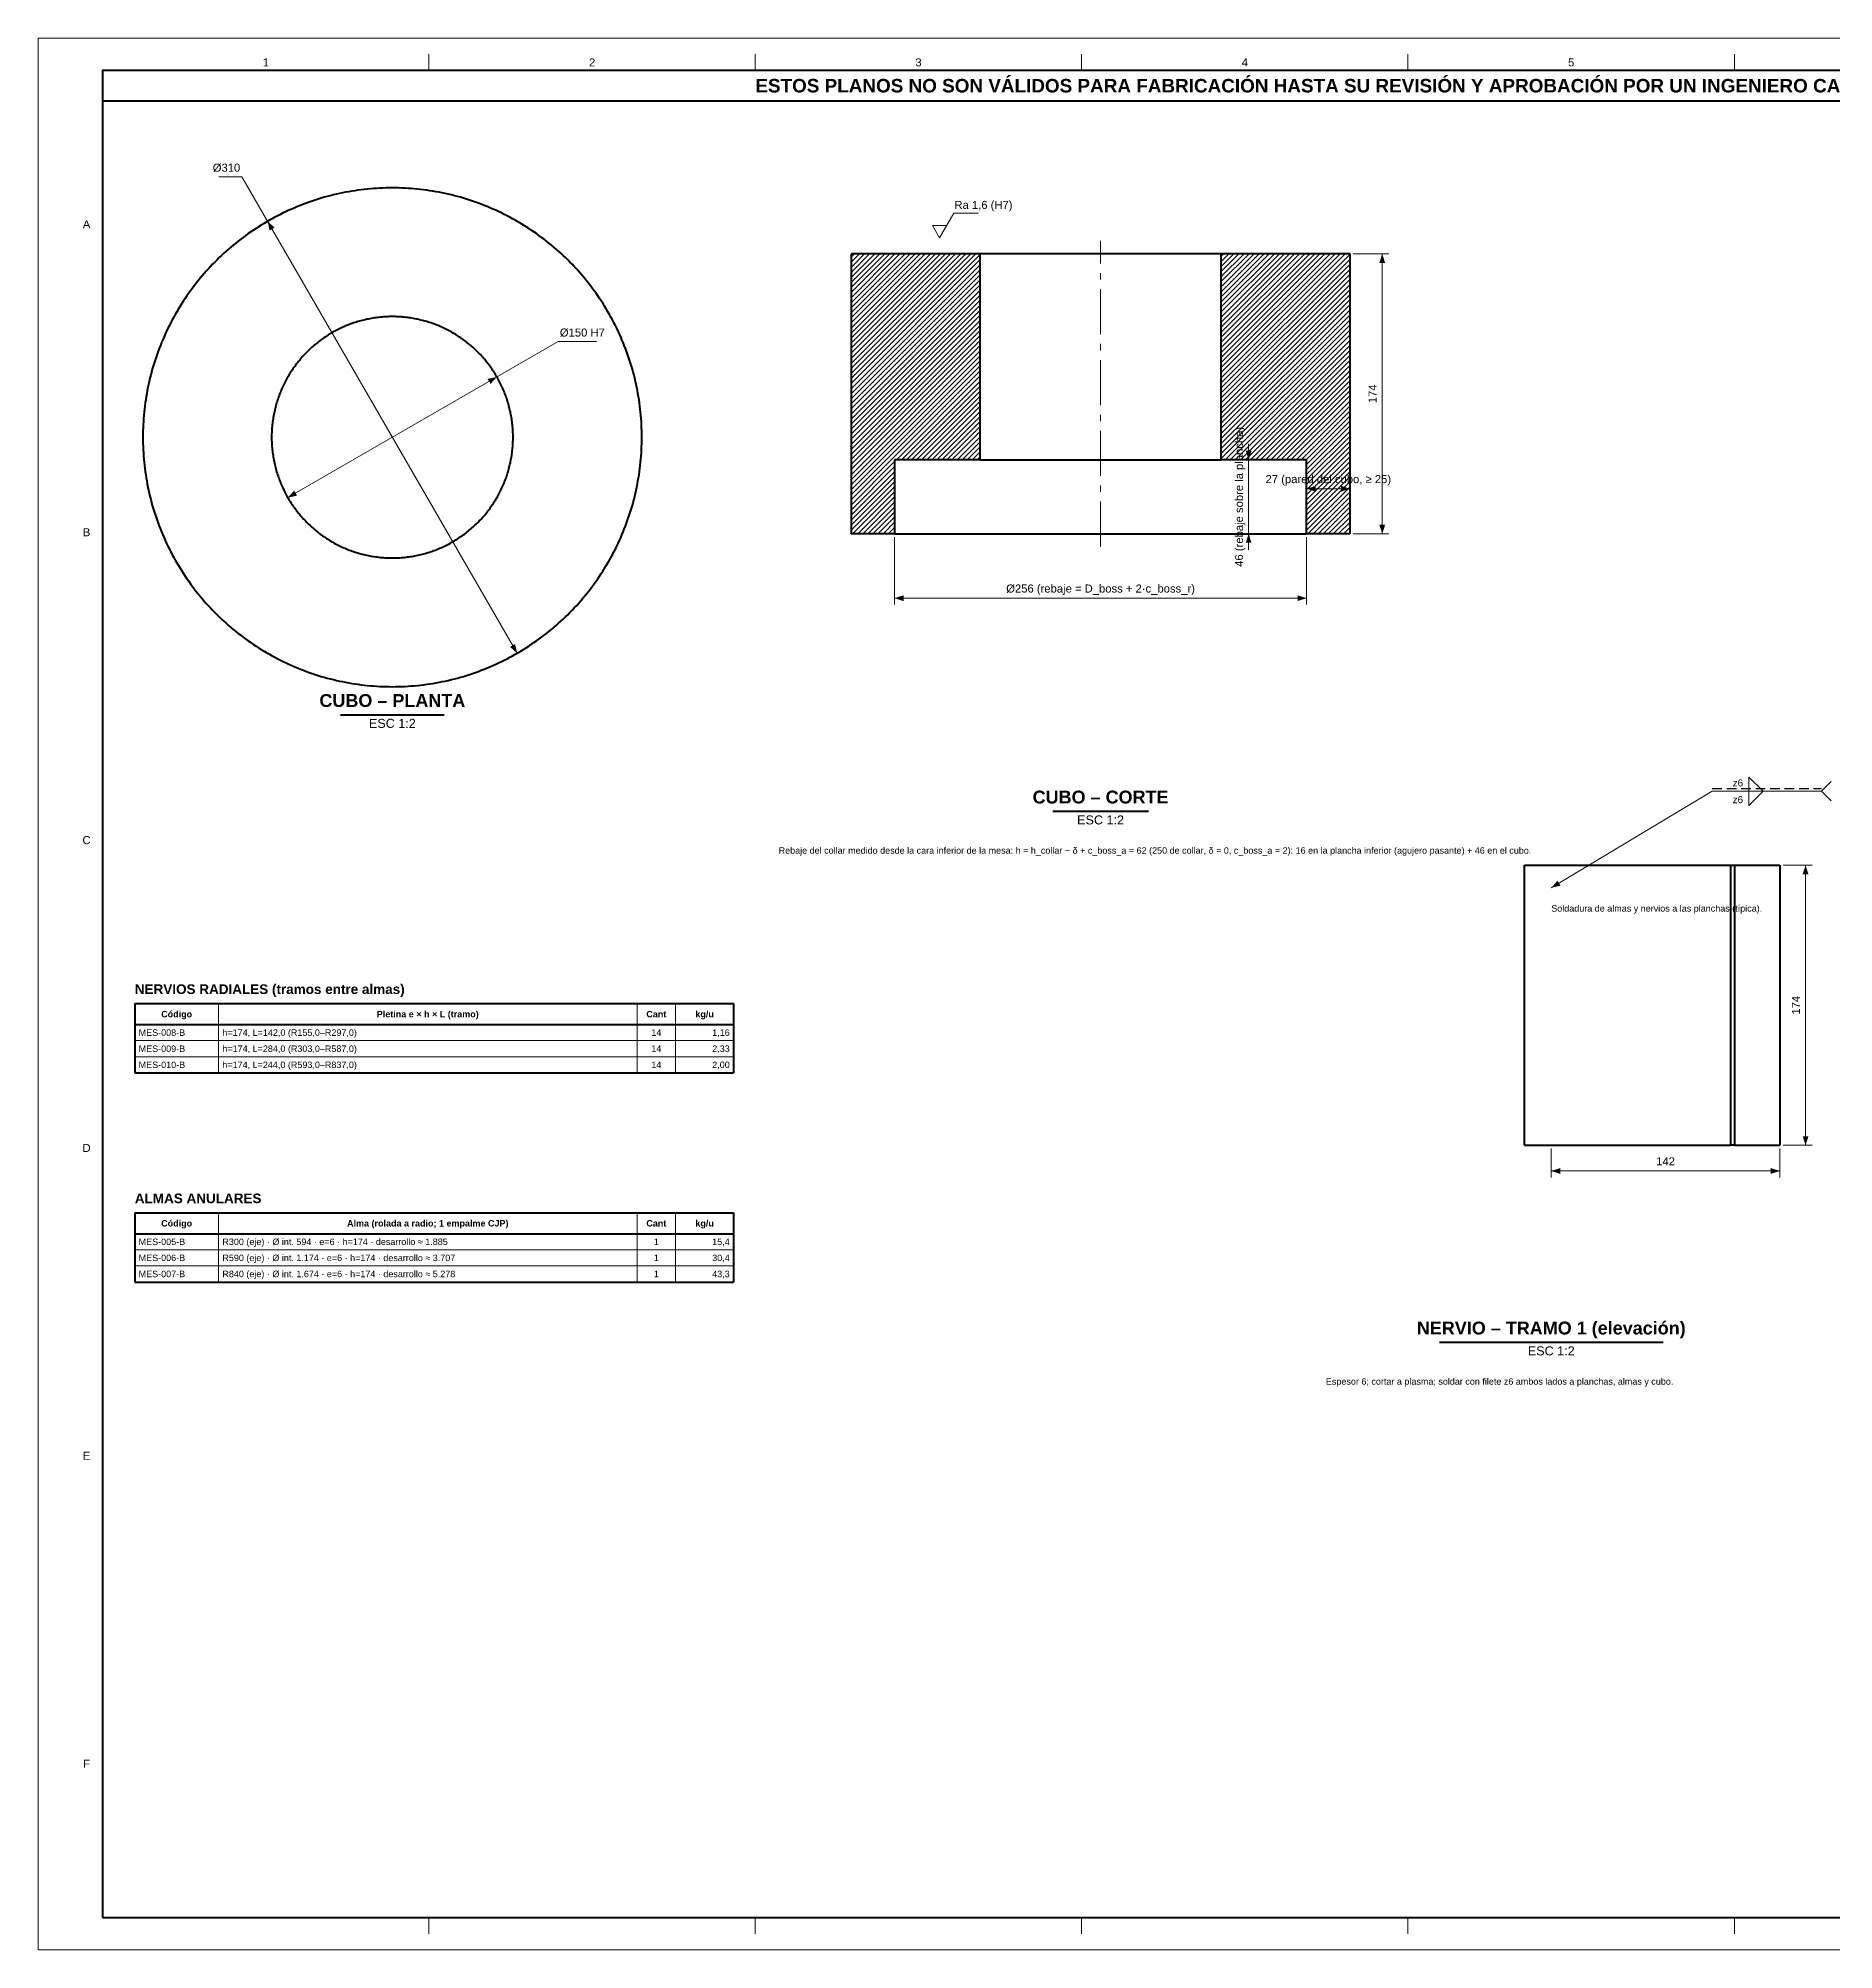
# Model space of a CAD drawing. Header units: millimetres. Extents: x 0 to 841, y 0 to 594.
# Drawn here: x 0 to 558, y 0 to 594 of the extents above; entities that cross this region are included whole.
import ezdxf
from ezdxf.enums import TextEntityAlignment as Align

# ---------------------------------------------------------------- set-up
doc = ezdxf.new("R2010")
doc.units = ezdxf.units.MM
doc.linetypes.add('EJE', pattern=[22, 14, -3, 2, -3])
doc.linetypes.add('OCULTO', pattern=[4.5, 3, -1.5])
for name, color, linetype, lineweight in [('ACH', 7, 'CONTINUOUS', 13), ('COTA', 7, 'CONTINUOUS', 18), ('EJE', 7, 'EJE', 18), ('FINA', 7, 'CONTINUOUS', 18), ('MARCO', 7, 'CONTINUOUS', 70), ('OCU', 7, 'OCULTO', 25), ('TXT', 7, 'CONTINUOUS', 25), ('VIS', 7, 'CONTINUOUS', 50)]:
    doc.layers.add(name, color=color, linetype=linetype, lineweight=lineweight)
doc.styles.add('STD', font='LiberationSans-Regular.ttf')
doc.styles.add('STDB', font='LiberationSans-Bold.ttf')

msp = doc.modelspace()

# ---------------------------------------------------------------- hatches: boundary and pattern name
at = {"layer": 'ACH'}
h = msp.add_hatch(dxfattribs=at)
h.set_pattern_fill('ANSI31', scale=0.35)
h.paths.add_polyline_path([(252.5, 440), (252.5, 527), (292.5, 527), (292.5, 463), (266, 463), (266, 440)])
h = msp.add_hatch(dxfattribs=at)
h.set_pattern_fill('ANSI31', scale=0.35)
h.paths.add_polyline_path([(407.5, 527), (407.5, 440), (394, 440), (394, 463), (367.5, 463), (367.5, 527)])

# ---------------------------------------------------------------- linework, layer by layer
at = {"layer": 'COTA'}
for p, q in [((63.25, 550.97), (56.05, 550.97)), ((148.75, 402.88), (63.25, 550.97)), ((277.8, 535.8), (282.2, 535.8)), ((408.5, 527), (419.5, 527)), ((417.5, 440), (417.5, 527)), ((77.52, 451.25), (161.53, 499.75)), ((161.53, 499.75), (173.38, 499.75)), ((376, 463), (376, 468)), ((379, 463), (374, 463)), ((376, 440), (376, 463)), ((394, 447), (394, 456)), ((394, 454), (407.5, 454)), ((407.5, 447), (407.5, 456)), ((399, 440), (374, 440)), ((376, 440), (376, 435)), ((408.5, 440), (419.5, 440)), ((266, 439), (266, 418)), ((394, 439), (394, 418)), ((394, 420), (266, 420)), ((554, 360), (557, 363)), ((470, 330), (520, 360)), ((520, 360), (554, 360)), ((554, 360), (557, 357)), ((542, 337), (551, 337)), ((549, 250), (549, 337)), ((542, 250), (551, 250)), ((470, 249), (470, 240)), ((541, 249), (541, 240)), ((470, 242), (541, 242))]:
    msp.add_line(p, q, dxfattribs=at)
msp.add_lwpolyline([(277.8, 535.8), (280, 532), (284.4, 539.6), (292, 539.6)], dxfattribs=at)
for points in [[(531.4, 360), (531.4, 364.4), (535.8, 360)], [(531.4, 360), (531.4, 355.6), (535.8, 360)]]:
    msp.add_lwpolyline(points, close=True, dxfattribs=at)
for points in [[(71.25, 537.12), (71.87, 534.24), (73.43, 535.14)], [(417.5, 527), (416.6, 524.2), (418.4, 524.2)], [(142.48, 488.75), (139.6, 488.13), (140.5, 486.57)], [(376, 463), (376.9, 465.8), (375.1, 465.8)], [(77.52, 451.25), (80.4, 451.87), (79.5, 453.43)], [(394, 454), (396.8, 453.1), (396.8, 454.9)], [(407.5, 454), (404.7, 454.9), (404.7, 453.1)], [(376, 440), (375.1, 437.2), (376.9, 437.2)], [(417.5, 440), (418.4, 442.8), (416.6, 442.8)], [(266, 420), (268.8, 419.1), (268.8, 420.9)], [(394, 420), (391.2, 420.9), (391.2, 419.1)], [(148.75, 402.88), (148.13, 405.76), (146.57, 404.86)], [(549, 337), (548.1, 334.2), (549.9, 334.2)], [(470, 330), (472.86, 330.67), (471.94, 332.21)], [(549, 250), (549.9, 252.8), (548.1, 252.8)], [(470, 242), (472.8, 241.1), (472.8, 242.9)], [(541, 242), (538.2, 242.9), (538.2, 241.1)]]:
    msp.add_solid(points, dxfattribs=at)
at = {"layer": 'EJE'}
msp.add_line((330, 436), (330, 531), dxfattribs=at)
at = {"layer": 'FINA'}
for p, q in [((121.38, 584), (121.38, 589)), ((222.75, 584), (222.75, 589)), ((324.12, 584), (324.12, 589)), ((425.5, 584), (425.5, 589)), ((526.88, 584), (526.88, 589)), ((56, 294), (56, 272.5)), ((186, 294), (186, 272.5)), ((198, 294), (198, 272.5)), ((30, 282.5), (216, 282.5)), ((30, 277.5), (216, 277.5)), ((56, 229), (56, 207.5)), ((186, 229), (186, 207.5)), ((198, 229), (198, 207.5)), ((30, 217.5), (216, 217.5)), ((30, 212.5), (216, 212.5)), ((121.38, 10), (121.38, 5)), ((222.75, 10), (222.75, 5)), ((324.12, 10), (324.12, 5)), ((425.5, 10), (425.5, 5)), ((526.88, 10), (526.88, 5))]:
    msp.add_line(p, q, dxfattribs=at)
msp.add_lwpolyline([(0, 0), (841, 0), (841, 594), (0, 594)], close=True, dxfattribs=at)
at = {"layer": 'MARCO'}
for points in [[(20, 10), (831, 10), (831, 584), (20, 584)], [(20, 574.5), (831, 574.5), (831, 584), (20, 584)]]:
    msp.add_lwpolyline(points, close=True, dxfattribs=at)
at = {"layer": 'OCU'}
msp.add_line((520, 360.9), (554, 360.9), dxfattribs=at)
at = {"layer": 'VIS'}
for p, q in [((93.88, 383.8), (126.12, 383.8)), ((315.12, 353.8), (344.88, 353.8)), ((30, 294), (216, 294)), ((30, 294), (30, 272.5)), ((216, 294), (216, 272.5)), ((30, 287.5), (216, 287.5)), ((30, 272.5), (216, 272.5)), ((30, 229), (216, 229)), ((30, 229), (30, 207.5)), ((216, 229), (216, 207.5)), ((30, 222.5), (216, 222.5)), ((30, 207.5), (216, 207.5)), ((435.28, 188.8), (504.72, 188.8))]:
    msp.add_line(p, q, dxfattribs=at)
for points in [[(187.5, 470), (187.49, 470.97), (187.48, 471.95), (187.44, 472.92), (187.4, 473.89), (187.35, 474.87), (187.28, 475.84), (187.2, 476.81), (187.11, 477.78), (187, 478.75), (186.89, 479.71), (186.76, 480.68), (186.62, 481.64), (186.47, 482.6), (186.3, 483.56), (186.13, 484.52), (185.94, 485.48), (185.74, 486.43), (185.53, 487.38), (185.3, 488.33), (185.07, 489.27), (184.82, 490.22), (184.56, 491.15), (184.29, 492.09), (184, 493.02), (183.71, 493.95), (183.4, 494.87), (183.08, 495.79), (182.75, 496.71), (182.41, 497.62), (182.06, 498.53), (181.69, 499.43), (181.32, 500.33), (180.93, 501.23), (180.53, 502.11), (180.12, 503), (179.7, 503.88), (179.27, 504.75), (178.83, 505.62), (178.38, 506.48), (177.91, 507.34), (177.44, 508.19), (176.95, 509.03), (176.46, 509.87), (175.95, 510.7), (175.44, 511.53), (174.91, 512.35), (174.37, 513.16), (173.82, 513.96), (173.27, 514.76), (172.7, 515.55), (172.12, 516.34), (171.53, 517.11), (170.94, 517.88), (170.33, 518.65), (169.71, 519.4), (169.09, 520.15), (168.45, 520.89), (167.81, 521.62), (167.16, 522.34), (166.5, 523.05), (165.82, 523.76), (165.14, 524.46), (164.46, 525.14), (163.76, 525.82), (163.05, 526.5), (162.34, 527.16), (161.62, 527.81), (160.89, 528.45), (160.15, 529.09), (159.4, 529.71), (158.65, 530.33), (157.88, 530.94), (157.11, 531.53), (156.34, 532.12), (155.55, 532.7), (154.76, 533.27), (153.96, 533.82), (153.16, 534.37), (152.35, 534.91), (151.53, 535.44), (150.7, 535.95), (149.87, 536.46), (149.03, 536.95), (148.19, 537.44), (147.34, 537.91), (146.48, 538.38), (145.62, 538.83), (144.75, 539.27), (143.88, 539.7), (143, 540.12), (142.11, 540.53), (141.23, 540.93), (140.33, 541.32), (139.43, 541.69), (138.53, 542.06), (137.62, 542.41), (136.71, 542.75), (135.79, 543.08), (134.87, 543.4), (133.95, 543.71), (133.02, 544), (132.09, 544.29), (131.15, 544.56), (130.22, 544.82), (129.27, 545.07), (128.33, 545.3), (127.38, 545.53), (126.43, 545.74), (125.48, 545.94), (124.52, 546.13), (123.56, 546.3), (122.6, 546.47), (121.64, 546.62), (120.68, 546.76), (119.71, 546.89), (118.75, 547), (117.78, 547.11), (116.81, 547.2), (115.84, 547.28), (114.87, 547.35), (113.89, 547.4), (112.92, 547.44), (111.95, 547.48), (110.97, 547.49), (110, 547.5), (109.03, 547.49), (108.05, 547.48), (107.08, 547.44), (106.11, 547.4), (105.13, 547.35), (104.16, 547.28), (103.19, 547.2), (102.22, 547.11), (101.25, 547), (100.29, 546.89), (99.32, 546.76), (98.36, 546.62), (97.4, 546.47), (96.44, 546.3), (95.48, 546.13), (94.52, 545.94), (93.57, 545.74), (92.62, 545.53), (91.67, 545.3), (90.73, 545.07), (89.78, 544.82), (88.85, 544.56), (87.91, 544.29), (86.98, 544), (86.05, 543.71), (85.13, 543.4), (84.21, 543.08), (83.29, 542.75), (82.38, 542.41), (81.47, 542.06), (80.57, 541.69), (79.67, 541.32), (78.77, 540.93), (77.89, 540.53), (77, 540.12), (76.12, 539.7), (75.25, 539.27), (74.38, 538.83), (73.52, 538.38), (72.66, 537.91), (71.81, 537.44), (70.97, 536.95), (70.13, 536.46), (69.3, 535.95), (68.47, 535.44), (67.65, 534.91), (66.84, 534.37), (66.04, 533.82), (65.24, 533.27), (64.45, 532.7), (63.66, 532.12), (62.89, 531.53), (62.12, 530.94), (61.35, 530.33), (60.6, 529.71), (59.85, 529.09), (59.11, 528.45), (58.38, 527.81), (57.66, 527.16), (56.95, 526.5), (56.24, 525.82), (55.54, 525.14), (54.86, 524.46), (54.18, 523.76), (53.5, 523.05), (52.84, 522.34), (52.19, 521.62), (51.55, 520.89), (50.91, 520.15), (50.29, 519.4), (49.67, 518.65), (49.06, 517.88), (48.47, 517.11), (47.88, 516.34), (47.3, 515.55), (46.73, 514.76), (46.18, 513.96), (45.63, 513.16), (45.09, 512.35), (44.56, 511.53), (44.05, 510.7), (43.54, 509.87), (43.05, 509.03), (42.56, 508.19), (42.09, 507.34), (41.62, 506.48), (41.17, 505.62), (40.73, 504.75), (40.3, 503.88), (39.88, 503), (39.47, 502.11), (39.07, 501.23), (38.68, 500.33), (38.31, 499.43), (37.94, 498.53), (37.59, 497.62), (37.25, 496.71), (36.92, 495.79), (36.6, 494.87), (36.29, 493.95), (36, 493.02), (35.71, 492.09), (35.44, 491.15), (35.18, 490.22), (34.93, 489.27), (34.7, 488.33), (34.47, 487.38), (34.26, 486.43), (34.06, 485.48), (33.87, 484.52), (33.7, 483.56), (33.53, 482.6), (33.38, 481.64), (33.24, 480.68), (33.11, 479.71), (33, 478.75), (32.89, 477.78), (32.8, 476.81), (32.72, 475.84), (32.65, 474.87), (32.6, 473.89), (32.56, 472.92), (32.52, 471.95), (32.51, 470.97), (32.5, 470), (32.51, 469.03), (32.52, 468.05), (32.56, 467.08), (32.6, 466.11), (32.65, 465.13), (32.72, 464.16), (32.8, 463.19), (32.89, 462.22), (33, 461.25), (33.11, 460.29), (33.24, 459.32), (33.38, 458.36), (33.53, 457.4), (33.7, 456.44), (33.87, 455.48), (34.06, 454.52), (34.26, 453.57), (34.47, 452.62), (34.7, 451.67), (34.93, 450.73), (35.18, 449.78), (35.44, 448.85), (35.71, 447.91), (36, 446.98), (36.29, 446.05), (36.6, 445.13), (36.92, 444.21), (37.25, 443.29), (37.59, 442.38), (37.94, 441.47), (38.31, 440.57), (38.68, 439.67), (39.07, 438.77), (39.47, 437.89), (39.88, 437), (40.3, 436.12), (40.73, 435.25), (41.17, 434.38), (41.62, 433.52), (42.09, 432.66), (42.56, 431.81), (43.05, 430.97), (43.54, 430.13), (44.05, 429.3), (44.56, 428.47), (45.09, 427.65), (45.63, 426.84), (46.18, 426.04), (46.73, 425.24), (47.3, 424.45), (47.88, 423.66), (48.47, 422.89), (49.06, 422.12), (49.67, 421.35), (50.29, 420.6), (50.91, 419.85), (51.55, 419.11), (52.19, 418.38), (52.84, 417.66), (53.5, 416.95), (54.18, 416.24), (54.86, 415.54), (55.54, 414.86), (56.24, 414.18), (56.95, 413.5), (57.66, 412.84), (58.38, 412.19), (59.11, 411.55), (59.85, 410.91), (60.6, 410.29), (61.35, 409.67), (62.12, 409.06), (62.89, 408.47), (63.66, 407.88), (64.45, 407.3), (65.24, 406.73), (66.04, 406.18), (66.84, 405.63), (67.65, 405.09), (68.47, 404.56), (69.3, 404.05), (70.13, 403.54), (70.97, 403.05), (71.81, 402.56), (72.66, 402.09), (73.52, 401.62), (74.38, 401.17), (75.25, 400.73), (76.12, 400.3), (77, 399.88), (77.89, 399.47), (78.77, 399.07), (79.67, 398.68), (80.57, 398.31), (81.47, 397.94), (82.38, 397.59), (83.29, 397.25), (84.21, 396.92), (85.13, 396.6), (86.05, 396.29), (86.98, 396), (87.91, 395.71), (88.85, 395.44), (89.78, 395.18), (90.73, 394.93), (91.67, 394.7), (92.62, 394.47), (93.57, 394.26), (94.52, 394.06), (95.48, 393.87), (96.44, 393.7), (97.4, 393.53), (98.36, 393.38), (99.32, 393.24), (100.29, 393.11), (101.25, 393), (102.22, 392.89), (103.19, 392.8), (104.16, 392.72), (105.13, 392.65), (106.11, 392.6), (107.08, 392.56), (108.05, 392.52), (109.03, 392.51), (110, 392.5), (110.97, 392.51), (111.95, 392.52), (112.92, 392.56), (113.89, 392.6), (114.87, 392.65), (115.84, 392.72), (116.81, 392.8), (117.78, 392.89), (118.75, 393), (119.71, 393.11), (120.68, 393.24), (121.64, 393.38), (122.6, 393.53), (123.56, 393.7), (124.52, 393.87), (125.48, 394.06), (126.43, 394.26), (127.38, 394.47), (128.33, 394.7), (129.27, 394.93), (130.22, 395.18), (131.15, 395.44), (132.09, 395.71), (133.02, 396), (133.95, 396.29), (134.87, 396.6), (135.79, 396.92), (136.71, 397.25), (137.62, 397.59), (138.53, 397.94), (139.43, 398.31), (140.33, 398.68), (141.23, 399.07), (142.11, 399.47), (143, 399.88), (143.88, 400.3), (144.75, 400.73), (145.62, 401.17), (146.48, 401.62), (147.34, 402.09), (148.19, 402.56), (149.03, 403.05), (149.87, 403.54), (150.7, 404.05), (151.53, 404.56), (152.35, 405.09), (153.16, 405.63), (153.96, 406.18), (154.76, 406.73), (155.55, 407.3), (156.34, 407.88), (157.11, 408.47), (157.88, 409.06), (158.65, 409.67), (159.4, 410.29), (160.15, 410.91), (160.89, 411.55), (161.62, 412.19), (162.34, 412.84), (163.05, 413.5), (163.76, 414.18), (164.46, 414.86), (165.14, 415.54), (165.82, 416.24), (166.5, 416.95), (167.16, 417.66), (167.81, 418.38), (168.45, 419.11), (169.09, 419.85), (169.71, 420.6), (170.33, 421.35), (170.94, 422.12), (171.53, 422.89), (172.12, 423.66), (172.7, 424.45), (173.27, 425.24), (173.82, 426.04), (174.37, 426.84), (174.91, 427.65), (175.44, 428.47), (175.95, 429.3), (176.46, 430.13), (176.95, 430.97), (177.44, 431.81), (177.91, 432.66), (178.38, 433.52), (178.83, 434.38), (179.27, 435.25), (179.7, 436.12), (180.12, 437), (180.53, 437.89), (180.93, 438.77), (181.32, 439.67), (181.69, 440.57), (182.06, 441.47), (182.41, 442.38), (182.75, 443.29), (183.08, 444.21), (183.4, 445.13), (183.71, 446.05), (184, 446.98), (184.29, 447.91), (184.56, 448.85), (184.82, 449.78), (185.07, 450.73), (185.3, 451.67), (185.53, 452.62), (185.74, 453.57), (185.94, 454.52), (186.13, 455.48), (186.3, 456.44), (186.47, 457.4), (186.62, 458.36), (186.76, 459.32), (186.89, 460.29), (187, 461.25), (187.11, 462.22), (187.2, 463.19), (187.28, 464.16), (187.35, 465.13), (187.4, 466.11), (187.44, 467.08), (187.48, 468.05), (187.49, 469.03), (187.5, 470)], [(252.5, 527), (252.5, 440)], [(292.5, 527), (252.5, 527)], [(292.5, 527), (292.5, 463)], [(367.5, 527), (367.2, 527), (366.9, 527), (366.6, 527), (366.3, 527), (366, 527), (365.7, 527), (365.4, 527), (365.1, 527), (364.8, 527), (364.5, 527), (364.2, 527), (363.9, 527), (363.6, 527), (363.3, 527), (363, 527), (362.7, 527), (362.4, 527), (362.1, 527), (361.8, 527), (361.5, 527), (361.2, 527), (360.9, 527), (360.6, 527), (360.3, 527), (360, 527), (359.7, 527), (359.4, 527), (359.1, 527), (358.8, 527), (358.5, 527), (358.2, 527), (357.9, 527), (357.6, 527), (357.3, 527), (357, 527), (356.7, 527), (356.4, 527), (356.1, 527), (355.8, 527), (355.5, 527), (355.2, 527), (354.9, 527), (354.6, 527), (354.3, 527), (354, 527), (353.7, 527), (353.4, 527), (353.1, 527), (352.8, 527), (352.5, 527), (352.2, 527), (351.9, 527), (351.6, 527), (351.3, 527), (351, 527), (350.7, 527), (350.4, 527), (350.1, 527), (349.8, 527), (349.5, 527), (349.2, 527), (348.9, 527), (348.6, 527), (348.3, 527), (348, 527), (347.7, 527), (347.4, 527), (347.1, 527), (346.8, 527), (346.5, 527), (346.2, 527), (345.9, 527), (345.6, 527), (345.3, 527), (345, 527), (344.7, 527), (344.4, 527), (344.1, 527), (343.8, 527), (343.5, 527), (343.2, 527), (342.9, 527), (342.6, 527), (342.3, 527), (342, 527), (341.7, 527), (341.4, 527), (341.1, 527), (340.8, 527), (340.5, 527), (340.2, 527), (339.9, 527), (339.6, 527), (339.3, 527), (339, 527), (338.7, 527), (338.4, 527), (338.1, 527), (337.8, 527), (337.5, 527), (337.2, 527), (336.9, 527), (336.6, 527), (336.3, 527), (336, 527), (335.7, 527), (335.4, 527), (335.1, 527), (334.8, 527), (334.5, 527), (334.2, 527), (333.9, 527), (333.6, 527), (333.3, 527), (333, 527), (332.7, 527), (332.4, 527), (332.1, 527), (331.8, 527), (331.5, 527), (331.2, 527), (330.9, 527), (330.6, 527), (330.3, 527), (330, 527), (329.7, 527), (329.4, 527), (329.1, 527), (328.8, 527), (328.5, 527), (328.2, 527), (327.9, 527), (327.6, 527), (327.3, 527), (327, 527), (326.7, 527), (326.4, 527), (326.1, 527), (325.8, 527), (325.5, 527), (325.2, 527), (324.9, 527), (324.6, 527), (324.3, 527), (324, 527), (323.7, 527), (323.4, 527), (323.1, 527), (322.8, 527), (322.5, 527), (322.2, 527), (321.9, 527), (321.6, 527), (321.3, 527), (321, 527), (320.7, 527), (320.4, 527), (320.1, 527), (319.8, 527), (319.5, 527), (319.2, 527), (318.9, 527), (318.6, 527), (318.3, 527), (318, 527), (317.7, 527), (317.4, 527), (317.1, 527), (316.8, 527), (316.5, 527), (316.2, 527), (315.9, 527), (315.6, 527), (315.3, 527), (315, 527), (314.7, 527), (314.4, 527), (314.1, 527), (313.8, 527), (313.5, 527), (313.2, 527), (312.9, 527), (312.6, 527), (312.3, 527), (312, 527), (311.7, 527), (311.4, 527), (311.1, 527), (310.8, 527), (310.5, 527), (310.2, 527), (309.9, 527), (309.6, 527), (309.3, 527), (309, 527), (308.7, 527), (308.4, 527), (308.1, 527), (307.8, 527), (307.5, 527), (307.2, 527), (306.9, 527), (306.6, 527), (306.3, 527), (306, 527), (305.7, 527), (305.4, 527), (305.1, 527), (304.8, 527), (304.5, 527), (304.2, 527), (303.9, 527), (303.6, 527), (303.3, 527), (303, 527), (302.7, 527), (302.4, 527), (302.1, 527), (301.8, 527), (301.5, 527), (301.2, 527), (300.9, 527), (300.6, 527), (300.3, 527), (300, 527), (299.7, 527), (299.4, 527), (299.1, 527), (298.8, 527), (298.5, 527), (298.2, 527), (297.9, 527), (297.6, 527), (297.3, 527), (297, 527), (296.7, 527), (296.4, 527), (296.1, 527), (295.8, 527), (295.5, 527), (295.2, 527), (294.9, 527), (294.6, 527), (294.3, 527), (294, 527), (293.7, 527), (293.4, 527), (293.1, 527), (292.8, 527), (292.5, 527)], [(407.5, 527), (367.5, 527)], [(367.5, 463), (367.5, 527)], [(407.5, 440), (407.5, 527)], [(147.5, 470), (147.5, 470.47), (147.49, 470.94), (147.47, 471.41), (147.45, 471.88), (147.43, 472.35), (147.39, 472.82), (147.36, 473.29), (147.31, 473.76), (147.26, 474.23), (147.2, 474.7), (147.14, 475.17), (147.07, 475.63), (147, 476.1), (146.92, 476.56), (146.84, 477.03), (146.74, 477.49), (146.65, 477.95), (146.54, 478.41), (146.44, 478.87), (146.32, 479.33), (146.2, 479.78), (146.08, 480.24), (145.94, 480.69), (145.81, 481.14), (145.66, 481.59), (145.52, 482.04), (145.36, 482.48), (145.2, 482.92), (145.04, 483.37), (144.87, 483.8), (144.69, 484.24), (144.51, 484.68), (144.32, 485.11), (144.13, 485.54), (143.93, 485.97), (143.73, 486.39), (143.52, 486.81), (143.31, 487.23), (143.09, 487.65), (142.86, 488.07), (142.63, 488.48), (142.4, 488.89), (142.16, 489.29), (141.91, 489.69), (141.66, 490.09), (141.41, 490.49), (141.15, 490.88), (140.88, 491.27), (140.61, 491.66), (140.34, 492.04), (140.06, 492.42), (139.77, 492.8), (139.49, 493.17), (139.19, 493.54), (138.89, 493.9), (138.59, 494.26), (138.28, 494.62), (137.97, 494.98), (137.66, 495.32), (137.34, 495.67), (137.01, 496.01), (136.68, 496.35), (136.35, 496.68), (136.01, 497.01), (135.67, 497.34), (135.32, 497.66), (134.98, 497.97), (134.62, 498.28), (134.26, 498.59), (133.9, 498.89), (133.54, 499.19), (133.17, 499.49), (132.8, 499.77), (132.42, 500.06), (132.04, 500.34), (131.66, 500.61), (131.27, 500.88), (130.88, 501.15), (130.49, 501.41), (130.09, 501.66), (129.69, 501.91), (129.29, 502.16), (128.89, 502.4), (128.48, 502.63), (128.07, 502.86), (127.65, 503.09), (127.23, 503.31), (126.81, 503.52), (126.39, 503.73), (125.97, 503.93), (125.54, 504.13), (125.11, 504.32), (124.68, 504.51), (124.24, 504.69), (123.8, 504.87), (123.37, 505.04), (122.92, 505.2), (122.48, 505.36), (122.04, 505.52), (121.59, 505.66), (121.14, 505.81), (120.69, 505.94), (120.24, 506.08), (119.78, 506.2), (119.33, 506.32), (118.87, 506.44), (118.41, 506.54), (117.95, 506.65), (117.49, 506.74), (117.03, 506.84), (116.56, 506.92), (116.1, 507), (115.63, 507.07), (115.17, 507.14), (114.7, 507.2), (114.23, 507.26), (113.76, 507.31), (113.29, 507.36), (112.82, 507.39), (112.35, 507.43), (111.88, 507.45), (111.41, 507.47), (110.94, 507.49), (110.47, 507.5), (110, 507.5), (109.53, 507.5), (109.06, 507.49), (108.59, 507.47), (108.12, 507.45), (107.65, 507.43), (107.18, 507.39), (106.71, 507.36), (106.24, 507.31), (105.77, 507.26), (105.3, 507.2), (104.83, 507.14), (104.37, 507.07), (103.9, 507), (103.44, 506.92), (102.97, 506.84), (102.51, 506.74), (102.05, 506.65), (101.59, 506.54), (101.13, 506.44), (100.67, 506.32), (100.22, 506.2), (99.76, 506.08), (99.31, 505.94), (98.86, 505.81), (98.41, 505.66), (97.96, 505.52), (97.52, 505.36), (97.08, 505.2), (96.63, 505.04), (96.2, 504.87), (95.76, 504.69), (95.32, 504.51), (94.89, 504.32), (94.46, 504.13), (94.03, 503.93), (93.61, 503.73), (93.19, 503.52), (92.77, 503.31), (92.35, 503.09), (91.93, 502.86), (91.52, 502.63), (91.11, 502.4), (90.71, 502.16), (90.31, 501.91), (89.91, 501.66), (89.51, 501.41), (89.12, 501.15), (88.73, 500.88), (88.34, 500.61), (87.96, 500.34), (87.58, 500.06), (87.2, 499.77), (86.83, 499.49), (86.46, 499.19), (86.1, 498.89), (85.74, 498.59), (85.38, 498.28), (85.02, 497.97), (84.68, 497.66), (84.33, 497.34), (83.99, 497.01), (83.65, 496.68), (83.32, 496.35), (82.99, 496.01), (82.66, 495.67), (82.34, 495.32), (82.03, 494.98), (81.72, 494.62), (81.41, 494.26), (81.11, 493.9), (80.81, 493.54), (80.51, 493.17), (80.23, 492.8), (79.94, 492.42), (79.66, 492.04), (79.39, 491.66), (79.12, 491.27), (78.85, 490.88), (78.59, 490.49), (78.34, 490.09), (78.09, 489.69), (77.84, 489.29), (77.6, 488.89), (77.37, 488.48), (77.14, 488.07), (76.91, 487.65), (76.69, 487.23), (76.48, 486.81), (76.27, 486.39), (76.07, 485.97), (75.87, 485.54), (75.68, 485.11), (75.49, 484.68), (75.31, 484.24), (75.13, 483.8), (74.96, 483.37), (74.8, 482.92), (74.64, 482.48), (74.48, 482.04), (74.34, 481.59), (74.19, 481.14), (74.06, 480.69), (73.92, 480.24), (73.8, 479.78), (73.68, 479.33), (73.56, 478.87), (73.46, 478.41), (73.35, 477.95), (73.26, 477.49), (73.16, 477.03), (73.08, 476.56), (73, 476.1), (72.93, 475.63), (72.86, 475.17), (72.8, 474.7), (72.74, 474.23), (72.69, 473.76), (72.64, 473.29), (72.61, 472.82), (72.57, 472.35), (72.55, 471.88), (72.53, 471.41), (72.51, 470.94), (72.5, 470.47), (72.5, 470), (72.5, 469.53), (72.51, 469.06), (72.53, 468.59), (72.55, 468.12), (72.57, 467.65), (72.61, 467.18), (72.64, 466.71), (72.69, 466.24), (72.74, 465.77), (72.8, 465.3), (72.86, 464.83), (72.93, 464.37), (73, 463.9), (73.08, 463.44), (73.16, 462.97), (73.26, 462.51), (73.35, 462.05), (73.46, 461.59), (73.56, 461.13), (73.68, 460.67), (73.8, 460.22), (73.92, 459.76), (74.06, 459.31), (74.19, 458.86), (74.34, 458.41), (74.48, 457.96), (74.64, 457.52), (74.8, 457.08), (74.96, 456.63), (75.13, 456.2), (75.31, 455.76), (75.49, 455.32), (75.68, 454.89), (75.87, 454.46), (76.07, 454.03), (76.27, 453.61), (76.48, 453.19), (76.69, 452.77), (76.91, 452.35), (77.14, 451.93), (77.37, 451.52), (77.6, 451.11), (77.84, 450.71), (78.09, 450.31), (78.34, 449.91), (78.59, 449.51), (78.85, 449.12), (79.12, 448.73), (79.39, 448.34), (79.66, 447.96), (79.94, 447.58), (80.23, 447.2), (80.51, 446.83), (80.81, 446.46), (81.11, 446.1), (81.41, 445.74), (81.72, 445.38), (82.03, 445.02), (82.34, 444.68), (82.66, 444.33), (82.99, 443.99), (83.32, 443.65), (83.65, 443.32), (83.99, 442.99), (84.33, 442.66), (84.68, 442.34), (85.02, 442.03), (85.38, 441.72), (85.74, 441.41), (86.1, 441.11), (86.46, 440.81), (86.83, 440.51), (87.2, 440.23), (87.58, 439.94), (87.96, 439.66), (88.34, 439.39), (88.73, 439.12), (89.12, 438.85), (89.51, 438.59), (89.91, 438.34), (90.31, 438.09), (90.71, 437.84), (91.11, 437.6), (91.52, 437.37), (91.93, 437.14), (92.35, 436.91), (92.77, 436.69), (93.19, 436.48), (93.61, 436.27), (94.03, 436.07), (94.46, 435.87), (94.89, 435.68), (95.32, 435.49), (95.76, 435.31), (96.2, 435.13), (96.63, 434.96), (97.08, 434.8), (97.52, 434.64), (97.96, 434.48), (98.41, 434.34), (98.86, 434.19), (99.31, 434.06), (99.76, 433.92), (100.22, 433.8), (100.67, 433.68), (101.13, 433.56), (101.59, 433.46), (102.05, 433.35), (102.51, 433.26), (102.97, 433.16), (103.44, 433.08), (103.9, 433), (104.37, 432.93), (104.83, 432.86), (105.3, 432.8), (105.77, 432.74), (106.24, 432.69), (106.71, 432.64), (107.18, 432.61), (107.65, 432.57), (108.12, 432.55), (108.59, 432.53), (109.06, 432.51), (109.53, 432.5), (110, 432.5), (110.47, 432.5), (110.94, 432.51), (111.41, 432.53), (111.88, 432.55), (112.35, 432.57), (112.82, 432.61), (113.29, 432.64), (113.76, 432.69), (114.23, 432.74), (114.7, 432.8), (115.17, 432.86), (115.63, 432.93), (116.1, 433), (116.56, 433.08), (117.03, 433.16), (117.49, 433.26), (117.95, 433.35), (118.41, 433.46), (118.87, 433.56), (119.33, 433.68), (119.78, 433.8), (120.24, 433.92), (120.69, 434.06), (121.14, 434.19), (121.59, 434.34), (122.04, 434.48), (122.48, 434.64), (122.92, 434.8), (123.37, 434.96), (123.8, 435.13), (124.24, 435.31), (124.68, 435.49), (125.11, 435.68), (125.54, 435.87), (125.97, 436.07), (126.39, 436.27), (126.81, 436.48), (127.23, 436.69), (127.65, 436.91), (128.07, 437.14), (128.48, 437.37), (128.89, 437.6), (129.29, 437.84), (129.69, 438.09), (130.09, 438.34), (130.49, 438.59), (130.88, 438.85), (131.27, 439.12), (131.66, 439.39), (132.04, 439.66), (132.42, 439.94), (132.8, 440.23), (133.17, 440.51), (133.54, 440.81), (133.9, 441.11), (134.26, 441.41), (134.62, 441.72), (134.98, 442.03), (135.32, 442.34), (135.67, 442.66), (136.01, 442.99), (136.35, 443.32), (136.68, 443.65), (137.01, 443.99), (137.34, 444.33), (137.66, 444.68), (137.97, 445.02), (138.28, 445.38), (138.59, 445.74), (138.89, 446.1), (139.19, 446.46), (139.49, 446.83), (139.77, 447.2), (140.06, 447.58), (140.34, 447.96), (140.61, 448.34), (140.88, 448.73), (141.15, 449.12), (141.41, 449.51), (141.66, 449.91), (141.91, 450.31), (142.16, 450.71), (142.4, 451.11), (142.63, 451.52), (142.86, 451.93), (143.09, 452.35), (143.31, 452.77), (143.52, 453.19), (143.73, 453.61), (143.93, 454.03), (144.13, 454.46), (144.32, 454.89), (144.51, 455.32), (144.69, 455.76), (144.87, 456.2), (145.04, 456.63), (145.2, 457.08), (145.36, 457.52), (145.52, 457.96), (145.66, 458.41), (145.81, 458.86), (145.94, 459.31), (146.08, 459.76), (146.2, 460.22), (146.32, 460.67), (146.44, 461.13), (146.54, 461.59), (146.65, 462.05), (146.74, 462.51), (146.84, 462.97), (146.92, 463.44), (147, 463.9), (147.07, 464.37), (147.14, 464.83), (147.2, 465.3), (147.26, 465.77), (147.31, 466.24), (147.36, 466.71), (147.39, 467.18), (147.43, 467.65), (147.45, 468.12), (147.47, 468.59), (147.49, 469.06), (147.5, 469.53), (147.5, 470)], [(266, 463), (266, 440)], [(292.5, 463), (266, 463)], [(292.5, 463), (292.8, 463), (293.1, 463), (293.4, 463), (293.7, 463), (294, 463), (294.3, 463), (294.6, 463), (294.9, 463), (295.2, 463), (295.5, 463), (295.8, 463), (296.1, 463), (296.4, 463), (296.7, 463), (297, 463), (297.3, 463), (297.6, 463), (297.9, 463), (298.2, 463), (298.5, 463), (298.8, 463), (299.1, 463), (299.4, 463), (299.7, 463), (300, 463), (300.3, 463), (300.6, 463), (300.9, 463), (301.2, 463), (301.5, 463), (301.8, 463), (302.1, 463), (302.4, 463), (302.7, 463), (303, 463), (303.3, 463), (303.6, 463), (303.9, 463), (304.2, 463), (304.5, 463), (304.8, 463), (305.1, 463), (305.4, 463), (305.7, 463), (306, 463), (306.3, 463), (306.6, 463), (306.9, 463), (307.2, 463), (307.5, 463), (307.8, 463), (308.1, 463), (308.4, 463), (308.7, 463), (309, 463), (309.3, 463), (309.6, 463), (309.9, 463), (310.2, 463), (310.5, 463), (310.8, 463), (311.1, 463), (311.4, 463), (311.7, 463), (312, 463), (312.3, 463), (312.6, 463), (312.9, 463), (313.2, 463), (313.5, 463), (313.8, 463), (314.1, 463), (314.4, 463), (314.7, 463), (315, 463), (315.3, 463), (315.6, 463), (315.9, 463), (316.2, 463), (316.5, 463), (316.8, 463), (317.1, 463), (317.4, 463), (317.7, 463), (318, 463), (318.3, 463), (318.6, 463), (318.9, 463), (319.2, 463), (319.5, 463), (319.8, 463), (320.1, 463), (320.4, 463), (320.7, 463), (321, 463), (321.3, 463), (321.6, 463), (321.9, 463), (322.2, 463), (322.5, 463), (322.8, 463), (323.1, 463), (323.4, 463), (323.7, 463), (324, 463), (324.3, 463), (324.6, 463), (324.9, 463), (325.2, 463), (325.5, 463), (325.8, 463), (326.1, 463), (326.4, 463), (326.7, 463), (327, 463), (327.3, 463), (327.6, 463), (327.9, 463), (328.2, 463), (328.5, 463), (328.8, 463), (329.1, 463), (329.4, 463), (329.7, 463), (330, 463), (330.3, 463), (330.6, 463), (330.9, 463), (331.2, 463), (331.5, 463), (331.8, 463), (332.1, 463), (332.4, 463), (332.7, 463), (333, 463), (333.3, 463), (333.6, 463), (333.9, 463), (334.2, 463), (334.5, 463), (334.8, 463), (335.1, 463), (335.4, 463), (335.7, 463), (336, 463), (336.3, 463), (336.6, 463), (336.9, 463), (337.2, 463), (337.5, 463), (337.8, 463), (338.1, 463), (338.4, 463), (338.7, 463), (339, 463), (339.3, 463), (339.6, 463), (339.9, 463), (340.2, 463), (340.5, 463), (340.8, 463), (341.1, 463), (341.4, 463), (341.7, 463), (342, 463), (342.3, 463), (342.6, 463), (342.9, 463), (343.2, 463), (343.5, 463), (343.8, 463), (344.1, 463), (344.4, 463), (344.7, 463), (345, 463), (345.3, 463), (345.6, 463), (345.9, 463), (346.2, 463), (346.5, 463), (346.8, 463), (347.1, 463), (347.4, 463), (347.7, 463), (348, 463), (348.3, 463), (348.6, 463), (348.9, 463), (349.2, 463), (349.5, 463), (349.8, 463), (350.1, 463), (350.4, 463), (350.7, 463), (351, 463), (351.3, 463), (351.6, 463), (351.9, 463), (352.2, 463), (352.5, 463), (352.8, 463), (353.1, 463), (353.4, 463), (353.7, 463), (354, 463), (354.3, 463), (354.6, 463), (354.9, 463), (355.2, 463), (355.5, 463), (355.8, 463), (356.1, 463), (356.4, 463), (356.7, 463), (357, 463), (357.3, 463), (357.6, 463), (357.9, 463), (358.2, 463), (358.5, 463), (358.8, 463), (359.1, 463), (359.4, 463), (359.7, 463), (360, 463), (360.3, 463), (360.6, 463), (360.9, 463), (361.2, 463), (361.5, 463), (361.8, 463), (362.1, 463), (362.4, 463), (362.7, 463), (363, 463), (363.3, 463), (363.6, 463), (363.9, 463), (364.2, 463), (364.5, 463), (364.8, 463), (365.1, 463), (365.4, 463), (365.7, 463), (366, 463), (366.3, 463), (366.6, 463), (366.9, 463), (367.2, 463), (367.5, 463)], [(394, 463), (367.5, 463)], [(394, 440), (394, 463)], [(266, 440), (252.5, 440)], [(266, 440), (266.3, 440), (266.6, 440), (266.9, 440), (267.2, 440), (267.5, 440), (267.8, 440), (268.1, 440), (268.4, 440), (268.7, 440), (269, 440), (269.31, 440), (269.61, 440), (269.91, 440), (270.21, 440), (270.51, 440), (270.81, 440), (271.11, 440), (271.41, 440), (271.71, 440), (272.01, 440), (272.31, 440), (272.61, 440), (272.91, 440), (273.21, 440), (273.51, 440), (273.81, 440), (274.11, 440), (274.41, 440), (274.71, 440), (275.01, 440), (275.31, 440), (275.62, 440), (275.92, 440), (276.22, 440), (276.52, 440), (276.82, 440), (277.12, 440), (277.42, 440), (277.72, 440), (278.02, 440), (278.32, 440), (278.62, 440), (278.92, 440), (279.22, 440), (279.52, 440), (279.82, 440), (280.12, 440), (280.42, 440), (280.72, 440), (281.02, 440), (281.32, 440), (281.62, 440), (281.92, 440), (282.23, 440), (282.53, 440), (282.83, 440), (283.13, 440), (283.43, 440), (283.73, 440), (284.03, 440), (284.33, 440), (284.63, 440), (284.93, 440), (285.23, 440), (285.53, 440), (285.83, 440), (286.13, 440), (286.43, 440), (286.73, 440), (287.03, 440), (287.33, 440), (287.63, 440), (287.93, 440), (288.23, 440), (288.54, 440), (288.84, 440), (289.14, 440), (289.44, 440), (289.74, 440), (290.04, 440), (290.34, 440), (290.64, 440), (290.94, 440), (291.24, 440), (291.54, 440), (291.84, 440), (292.14, 440), (292.44, 440), (292.74, 440), (293.04, 440), (293.34, 440), (293.64, 440), (293.94, 440), (294.24, 440), (294.54, 440), (294.85, 440), (295.15, 440), (295.45, 440), (295.75, 440), (296.05, 440), (296.35, 440), (296.65, 440), (296.95, 440), (297.25, 440), (297.55, 440), (297.85, 440), (298.15, 440), (298.45, 440), (298.75, 440), (299.05, 440), (299.35, 440), (299.65, 440), (299.95, 440), (300.25, 440), (300.55, 440), (300.85, 440), (301.15, 440), (301.46, 440), (301.76, 440), (302.06, 440), (302.36, 440), (302.66, 440), (302.96, 440), (303.26, 440), (303.56, 440), (303.86, 440), (304.16, 440), (304.46, 440), (304.76, 440), (305.06, 440), (305.36, 440), (305.66, 440), (305.96, 440), (306.26, 440), (306.56, 440), (306.86, 440), (307.16, 440), (307.46, 440), (307.77, 440), (308.07, 440), (308.37, 440), (308.67, 440), (308.97, 440), (309.27, 440), (309.57, 440), (309.87, 440), (310.17, 440), (310.47, 440), (310.77, 440), (311.07, 440), (311.37, 440), (311.67, 440), (311.97, 440), (312.27, 440), (312.57, 440), (312.87, 440), (313.17, 440), (313.47, 440), (313.77, 440), (314.08, 440), (314.38, 440), (314.68, 440), (314.98, 440), (315.28, 440), (315.58, 440), (315.88, 440), (316.18, 440), (316.48, 440), (316.78, 440), (317.08, 440), (317.38, 440), (317.68, 440), (317.98, 440), (318.28, 440), (318.58, 440), (318.88, 440), (319.18, 440), (319.48, 440), (319.78, 440), (320.08, 440), (320.38, 440), (320.69, 440), (320.99, 440), (321.29, 440), (321.59, 440), (321.89, 440), (322.19, 440), (322.49, 440), (322.79, 440), (323.09, 440), (323.39, 440), (323.69, 440), (323.99, 440), (324.29, 440), (324.59, 440), (324.89, 440), (325.19, 440), (325.49, 440), (325.79, 440), (326.09, 440), (326.39, 440), (326.69, 440), (327, 440), (327.3, 440), (327.6, 440), (327.9, 440), (328.2, 440), (328.5, 440), (328.8, 440), (329.1, 440), (329.4, 440), (329.7, 440), (330, 440), (330.3, 440), (330.6, 440), (330.9, 440), (331.2, 440), (331.5, 440), (331.8, 440), (332.1, 440), (332.4, 440), (332.7, 440), (333, 440), (333.31, 440), (333.61, 440), (333.91, 440), (334.21, 440), (334.51, 440), (334.81, 440), (335.11, 440), (335.41, 440), (335.71, 440), (336.01, 440), (336.31, 440), (336.61, 440), (336.91, 440), (337.21, 440), (337.51, 440), (337.81, 440), (338.11, 440), (338.41, 440), (338.71, 440), (339.01, 440), (339.31, 440), (339.62, 440), (339.92, 440), (340.22, 440), (340.52, 440), (340.82, 440), (341.12, 440), (341.42, 440), (341.72, 440), (342.02, 440), (342.32, 440), (342.62, 440), (342.92, 440), (343.22, 440), (343.52, 440), (343.82, 440), (344.12, 440), (344.42, 440), (344.72, 440), (345.02, 440), (345.32, 440), (345.62, 440), (345.92, 440), (346.23, 440), (346.53, 440), (346.83, 440), (347.13, 440), (347.43, 440), (347.73, 440), (348.03, 440), (348.33, 440), (348.63, 440), (348.93, 440), (349.23, 440), (349.53, 440), (349.83, 440), (350.13, 440), (350.43, 440), (350.73, 440), (351.03, 440), (351.33, 440), (351.63, 440), (351.93, 440), (352.23, 440), (352.54, 440), (352.84, 440), (353.14, 440), (353.44, 440), (353.74, 440), (354.04, 440), (354.34, 440), (354.64, 440), (354.94, 440), (355.24, 440), (355.54, 440), (355.84, 440), (356.14, 440), (356.44, 440), (356.74, 440), (357.04, 440), (357.34, 440), (357.64, 440), (357.94, 440), (358.24, 440), (358.54, 440), (358.85, 440), (359.15, 440), (359.45, 440), (359.75, 440), (360.05, 440), (360.35, 440), (360.65, 440), (360.95, 440), (361.25, 440), (361.55, 440), (361.85, 440), (362.15, 440), (362.45, 440), (362.75, 440), (363.05, 440), (363.35, 440), (363.65, 440), (363.95, 440), (364.25, 440), (364.55, 440), (364.85, 440), (365.15, 440), (365.46, 440), (365.76, 440), (366.06, 440), (366.36, 440), (366.66, 440), (366.96, 440), (367.26, 440), (367.56, 440), (367.86, 440), (368.16, 440), (368.46, 440), (368.76, 440), (369.06, 440), (369.36, 440), (369.66, 440), (369.96, 440), (370.26, 440), (370.56, 440), (370.86, 440), (371.16, 440), (371.46, 440), (371.77, 440), (372.07, 440), (372.37, 440), (372.67, 440), (372.97, 440), (373.27, 440), (373.57, 440), (373.87, 440), (374.17, 440), (374.47, 440), (374.77, 440), (375.07, 440), (375.37, 440), (375.67, 440), (375.97, 440), (376.27, 440), (376.57, 440), (376.87, 440), (377.17, 440), (377.47, 440), (377.77, 440), (378.08, 440), (378.38, 440), (378.68, 440), (378.98, 440), (379.28, 440), (379.58, 440), (379.88, 440), (380.18, 440), (380.48, 440), (380.78, 440), (381.08, 440), (381.38, 440), (381.68, 440), (381.98, 440), (382.28, 440), (382.58, 440), (382.88, 440), (383.18, 440), (383.48, 440), (383.78, 440), (384.08, 440), (384.38, 440), (384.69, 440), (384.99, 440), (385.29, 440), (385.59, 440), (385.89, 440), (386.19, 440), (386.49, 440), (386.79, 440), (387.09, 440), (387.39, 440), (387.69, 440), (387.99, 440), (388.29, 440), (388.59, 440), (388.89, 440), (389.19, 440), (389.49, 440), (389.79, 440), (390.09, 440), (390.39, 440), (390.69, 440), (391, 440), (391.3, 440), (391.6, 440), (391.9, 440), (392.2, 440), (392.5, 440), (392.8, 440), (393.1, 440), (393.4, 440), (393.7, 440), (394, 440)], [(407.5, 440), (394, 440)], [(461.67, 250), (461.67, 337)], [(461.67, 337), (525.64, 337)], [(525.64, 337), (525.85, 337), (526.07, 337), (526.29, 337), (526.5, 337), (526.72, 337), (526.94, 337)], [(525.64, 337), (525.64, 250)], [(526.94, 337), (540.99, 337)], [(526.94, 337), (526.94, 250)], [(540.99, 337), (540.99, 337), (540.99, 337), (541, 337), (541, 337), (541, 337), (541, 337)], [(540.99, 337), (540.99, 250)], [(541, 337), (541, 250)], [(461.67, 250), (525.64, 250)], [(526.94, 250), (526.72, 250), (526.5, 250), (526.29, 250), (526.07, 250), (525.85, 250), (525.64, 250)], [(526.94, 250), (540.99, 250)], [(541, 250), (541, 250), (541, 250), (541, 250), (540.99, 250), (540.99, 250), (540.99, 250)]]:
    msp.add_lwpolyline(points, dxfattribs=at)

# ---------------------------------------------------------------- texts
at = {"layer": 'TXT'}
for s, height, style, p in [('1', 2.5, 'STD', (70.69, 586.5)), ('2', 2.5, 'STD', (172.06, 586.5)), ('ESTOS PLANOS NO SON VÁLIDOS PARA FABRICACIÓN HASTA SU REVISIÓN Y APROBACIÓN POR UN INGENIERO CALCULISTA HABILITADO.', 4.2, 'STDB', (425.5, 579.25)), ('3', 2.5, 'STD', (273.44, 586.5)), ('4', 2.5, 'STD', (374.81, 586.5)), ('5', 2.5, 'STD', (476.19, 586.5)), ('A', 2.5, 'STD', (15, 536.17)), ('B', 2.5, 'STD', (15, 440.5)), ('C', 2.5, 'STD', (15, 344.83)), ('Código', 2, 'STDB', (43, 290.75)), ('Pletina e × h × L (tramo)', 2, 'STDB', (121, 290.75)), ('Cant', 2, 'STDB', (192, 290.75)), ('kg/u', 2, 'STDB', (207, 290.75)), ('14', 2, 'STD', (192, 285)), ('14', 2, 'STD', (192, 280)), ('14', 2, 'STD', (192, 275)), ('D', 2.5, 'STD', (15, 249.17)), ('Código', 2, 'STDB', (43, 225.75)), ('Alma (rolada a radio; 1 empalme CJP)', 2, 'STDB', (121, 225.75)), ('Cant', 2, 'STDB', (192, 225.75)), ('kg/u', 2, 'STDB', (207, 225.75)), ('1', 2, 'STD', (192, 220)), ('1', 2, 'STD', (192, 215)), ('1', 2, 'STD', (192, 210)), ('E', 2.5, 'STD', (15, 153.5)), ('F', 2.5, 'STD', (15, 57.83))]:
    msp.add_text(s, height=height, dxfattribs=dict(at, style=style)).set_placement(p, align=Align.MIDDLE_CENTER)
at = {"layer": 'TXT', "style": 'STD'}
msp.add_text('Ø310', height=2.5, dxfattribs=at).set_placement((62.75, 551.77), align=Align.BOTTOM_RIGHT)
for s, height, p in [('Ra 1,6 (H7)', 2.5, (284.6, 540.2)), ('Ø150 H7', 2.5, (162.03, 500.55)), ('Rebaje del collar medido desde la cara inferior de la mesa: h = h_collar − δ + c_boss_a = 62 (250 de collar, δ = 0, c_boss_a = 2): 16 en la plancha inferior (agujero pasante) + 46 en el cubo.', 2, (230, 340)), ('Soldadura de almas y nervios a las planchas (típica).', 2, (470, 322)), ('Espesor 6; cortar a plasma; soldar con filete z6 ambos lados a planchas, almas y cubo.', 2, (400, 175))]:
    msp.add_text(s, height=height, dxfattribs=at).set_placement(p, align=Align.BOTTOM_LEFT)
for s, rotation, p in [('174', 90, (416.5, 483.5)), ('46 (rebaje sobre la plancha)', 90, (375, 451.5)), ('Ø256 (rebaje = D_boss + 2·c_boss_r)', 360, (330, 421)), ('174', 90, (548, 293.5))]:
    msp.add_text(s, height=2.5, rotation=rotation, dxfattribs=at).set_placement(p, align=Align.BOTTOM_CENTER)
at = {"layer": 'TXT'}
for s, height, style, p in [('27 (pared del cubo, ≥ 25)', 2.5, 'STD', (400.75, 455)), ('CUBO – PLANTA', 4, 'STDB', (110, 385)), ('CUBO – CORTE', 4, 'STDB', (330, 355)), ('142', 2.5, 'STD', (505.5, 243)), ('NERVIO – TRAMO 1 (elevación)', 4, 'STDB', (470, 190))]:
    msp.add_text(s, height=height, dxfattribs=dict(at, style=style)).set_placement(p, align=Align.BOTTOM_CENTER)
at = {"layer": 'TXT', "style": 'STD'}
for p in [(110, 382.5), (330, 352.5), (470, 187.5)]:
    msp.add_text('ESC 1:2', height=2.8, dxfattribs=at).set_placement(p, align=Align.TOP_CENTER)
for s, height, p in [('z6', 2.2, (529.6, 362.6)), ('z6', 2.2, (529.6, 357.4)), ('1,16', 2, (214.8, 285)), ('2,33', 2, (214.8, 280)), ('2,00', 2, (214.8, 275)), ('15,4', 2, (214.8, 220)), ('30,4', 2, (214.8, 215)), ('43,3', 2, (214.8, 210))]:
    msp.add_text(s, height=height, dxfattribs=at).set_placement(p, align=Align.MIDDLE_RIGHT)
at = {"layer": 'TXT', "style": 'STDB'}
for s, p in [('NERVIOS RADIALES (tramos entre almas)', (30, 300)), ('ALMAS ANULARES', (30, 235))]:
    msp.add_text(s, height=3, dxfattribs=at).set_placement(p, align=Align.TOP_LEFT)
at = {"layer": 'TXT', "style": 'STD'}
for s, p in [('MES-008-B', (31.2, 285)), ('h=174, L=142,0 (R155,0–R297,0)', (57.2, 285)), ('MES-009-B', (31.2, 280)), ('h=174, L=284,0 (R303,0–R587,0)', (57.2, 280)), ('MES-010-B', (31.2, 275)), ('h=174, L=244,0 (R593,0–R837,0)', (57.2, 275)), ('MES-005-B', (31.2, 220)), ('R300 (eje) · Ø int. 594 · e=6 · h=174 · desarrollo ≈ 1.885', (57.2, 220)), ('MES-006-B', (31.2, 215)), ('R590 (eje) · Ø int. 1.174 · e=6 · h=174 · desarrollo ≈ 3.707', (57.2, 215)), ('MES-007-B', (31.2, 210)), ('R840 (eje) · Ø int. 1.674 · e=6 · h=174 · desarrollo ≈ 5.278', (57.2, 210))]:
    msp.add_text(s, height=2, dxfattribs=at).set_placement(p, align=Align.MIDDLE_LEFT)

doc.saveas('drawing.dxf')
